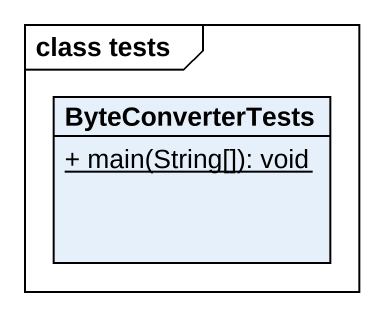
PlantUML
@startuml
mainframe class tests
hide circle
hide empty members
skinparam classAttributeIconSize 0
class ByteConverterTests {
  {static} + main(String[]): void
}
@enduml
